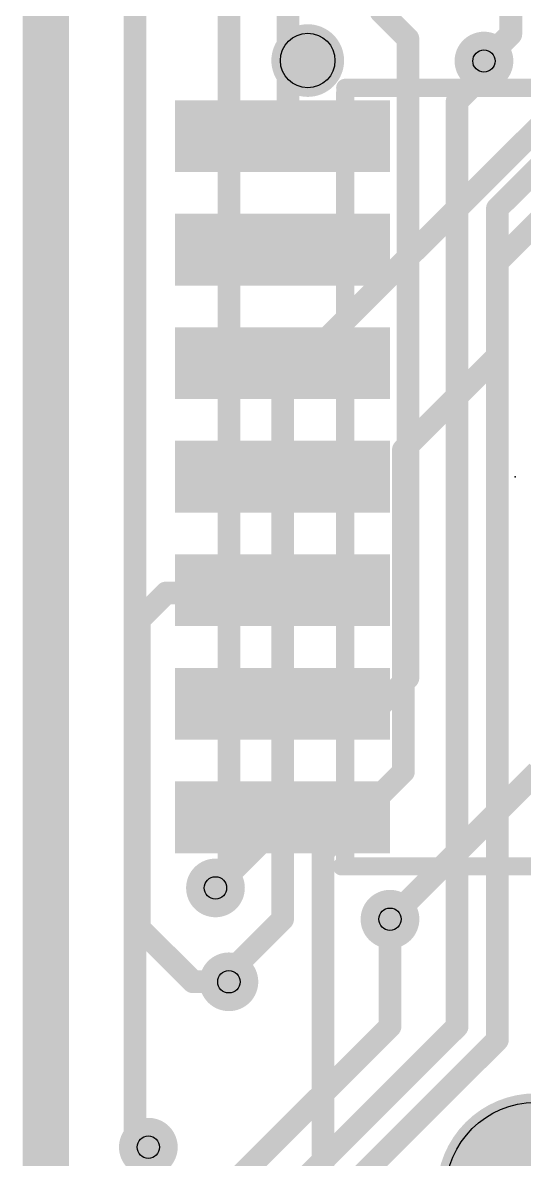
# Model space of a CAD drawing. Extents: x 61.5 to 101.4, y 9 to 89.5.
# Drawn here: x 62.2 to 67.8, y 66.91 to 79.63 of the extents above; entities that cross this region are included whole.
import ezdxf

# ---------------------------------------------------------------- set-up
doc = ezdxf.new("R2010")
doc.units = 0
for name, color, linetype in [('1', 22, 'CONTINUOUS'), ('16', 175, 'CONTINUOUS'), ('18', 82, 'CONTINUOUS'), ('20', 7, 'CONTINUOUS'), ('21', 253, 'CONTINUOUS'), ('22', 253, 'CONTINUOUS'), ('24', 7, 'CONTINUOUS'), ('29', 253, 'CONTINUOUS'), ('30', 253, 'CONTINUOUS'), ('32', 253, 'CONTINUOUS'), ('44', 253, 'CONTINUOUS'), ('52', 253, 'CONTINUOUS')]:
    doc.layers.add(name, color=color, linetype=linetype)

# ---------------------------------------------------------------- blocks, each defined once
blk = doc.blocks.new('RECT')
blk.add_solid([(-0.5, -0.5), (0.5, -0.5), (-0.5, 0.5), (0.5, 0.5)])
blk = doc.blocks.new('ROUNDV')
at = {"const_width": 0.5}
blk.add_lwpolyline([(0, -0.25, 1), (0, 0.25, 1), (0, -0.25)], format="xyb", dxfattribs=at)

msp = doc.modelspace()

# ---------------------------------------------------------------- linework, layer by layer
at = {"layer": '1', "const_width": 0.254}
for points in [[(67.65, 83.4), (67.65, 79.5)], [(63.45, 81.95), (63.45, 71.7)], [(64.5, 81.65), (64.5, 70.1)], [(67.65, 79.5), (67.35, 79.2)], [(68.8, 79.3), (66.9, 77.4)], [(68.55, 78), (67.5, 76.95)], [(66.9, 77.4), (65.1, 75.6)], [(67.5, 76.95), (67.5, 75.9)], [(67.5, 75.9), (66.45, 74.85)], [(65.1, 75.6), (65.1, 69.6)], [(66.45, 74.85), (66.45, 71.25)], [(63.45, 71.7), (63.45, 67.2)], [(66.45, 71.25), (65.55, 70.35)], [(66.3, 69.6), (67.95, 71.25)], [(65.55, 70.35), (65.55, 69.75)], [(64.5, 70.1), (64.35, 69.95)], [(65.55, 69.75), (65.55, 68.85)], [(65.1, 69.6), (64.5, 69)], [(64.5, 69), (64.5, 68.9)], [(65.55, 68.85), (65.55, 66.75)], [(63.45, 67.2), (63.6, 67.05)]]:
    msp.add_lwpolyline(points, dxfattribs=at)
at = {"layer": '1', "const_width": 0.127}
for points in [[(67.6949, 79.4551, 1), (67.6051, 79.5449)], [(67.5865, 79.5, 1), (67.7135, 79.5)], [(67.3051, 79.2449, 1), (67.3949, 79.1551)], [(66.8551, 77.4449, 1), (66.9449, 77.3551)], [(66.9449, 77.3551, 1), (66.8551, 77.4449)], [(67.5635, 76.95, 1), (67.4365, 76.95)], [(67.4551, 76.9949, 1), (67.5449, 76.9051)], [(67.4365, 75.9, 1), (67.5635, 75.9)], [(67.5449, 75.8551, 1), (67.4551, 75.9449)], [(65.1635, 75.6, 1), (65.0365, 75.6)], [(65.0551, 75.6449, 1), (65.1449, 75.5551)], [(66.5135, 74.85, 1), (66.3865, 74.85)], [(66.4051, 74.8949, 1), (66.4949, 74.8051)], [(63.5135, 71.7, 1), (63.3865, 71.7)], [(63.3865, 71.7, 1), (63.5135, 71.7)], [(66.4949, 71.2051, 1), (66.4051, 71.2949)], [(66.3865, 71.25, 1), (66.5135, 71.25)], [(65.6135, 70.35, 1), (65.4865, 70.35)], [(65.5051, 70.3949, 1), (65.5949, 70.3051)], [(64.5449, 70.0551, 1), (64.4551, 70.1449)], [(64.3051, 69.9949, 1), (64.3949, 69.9051)], [(64.4365, 70.1, 1), (64.5635, 70.1)], [(65.6135, 69.75, 1), (65.4865, 69.75)], [(65.4865, 69.75, 1), (65.6135, 69.75)], [(65.1449, 69.5551, 1), (65.0551, 69.6449)], [(66.2551, 69.6449, 1), (66.3449, 69.5551)], [(65.0365, 69.6, 1), (65.1635, 69.6)], [(64.5635, 69, 1), (64.4365, 69)], [(64.4551, 69.0449, 1), (64.5449, 68.9551)], [(64.4365, 68.9, 1), (64.5635, 68.9)], [(65.6135, 68.85, 1), (65.4865, 68.85)], [(65.4865, 68.85, 1), (65.6135, 68.85)], [(63.4949, 67.2449, 1), (63.4051, 67.1551)], [(63.3865, 67.2, 1), (63.5135, 67.2)], [(63.5551, 67.0051, 1), (63.6449, 67.0949)]]:
    msp.add_lwpolyline(points, format="xyb", dxfattribs=at)
at = {"layer": '16', "const_width": 0.254}
for points in [[(66.2, 83.4), (66.2, 79.75)], [(65.16, 78.3), (65.16, 80.04)], [(66.2, 79.75), (66.45, 79.5)], [(66.5, 79.45), (66.45, 79.5)], [(66.5, 78.6), (66.5, 79.45)], [(67.35, 79.2), (67.35, 79.05)], [(67.35, 79.05), (67.05, 78.75)], [(67.05, 78.75), (67.05, 72.75)], [(66.5, 72.35), (66.5, 78.6)], [(65.16, 78.3), (65.1, 78.36)], [(67.5, 77.55), (68.31, 78.36)], [(67.5, 77.25), (67.5, 77.55)], [(67.5, 77.25), (67.5, 69)], [(63.5, 72.95), (63.8, 73.25)], [(63.8, 73.25), (65, 73.25)], [(65, 73.25), (65.07, 73.25)], [(65.07, 73.25), (65.1, 73.28)], [(63.5, 69.5), (63.5, 72.95)], [(67.05, 72.75), (67.05, 69.3)], [(66.5, 72.35), (66.5, 72.3)], [(66.5, 72.3), (66.21, 72.01)], [(65.1, 72.01), (66.21, 72.01)], [(65.1, 70.7), (64.35, 69.95)], [(65.1, 70.74), (65.1, 70.7)], [(66.3, 69.6), (66.3, 68.4)], [(64.1, 68.9), (63.5, 69.5)], [(67.05, 69.3), (67.05, 68.4)], [(67.5, 69), (67.5, 68.25)], [(64.5, 68.9), (64.1, 68.9)], [(66.3, 68.4), (64.05, 66.15)], [(67.05, 68.4), (64.5, 65.85)], [(67.5, 68.25), (64.95, 65.7)], [(63.6, 67.05), (63.6, 32.1)]]:
    msp.add_lwpolyline(points, dxfattribs=at)
at = {"layer": '16', "const_width": 0.127}
for points in [[(66.1365, 79.75, 1), (66.2635, 79.75)], [(66.4949, 79.5449, 1), (66.4051, 79.4551)], [(66.4051, 79.4551, 1), (66.4949, 79.5449)], [(66.5635, 79.45, 1), (66.4365, 79.45)], [(66.4551, 79.4051, 1), (66.5449, 79.4949)], [(67.4135, 79.2, 1), (67.2865, 79.2)], [(67.2865, 79.05, 1), (67.4135, 79.05)], [(67.3949, 79.0051, 1), (67.3051, 79.0949)], [(67.1135, 78.75, 1), (66.9865, 78.75)], [(67.0051, 78.7949, 1), (67.0949, 78.7051)], [(66.5635, 78.6, 1), (66.4365, 78.6)], [(66.4365, 78.6, 1), (66.5635, 78.6)], [(65.1449, 78.4049, 1), (65.0551, 78.3151)], [(65.0965, 78.3, 1), (65.2235, 78.3)], [(65.1151, 78.2551, 1), (65.2049, 78.3449)], [(67.5635, 77.55, 1), (67.4365, 77.55)], [(67.4551, 77.5949, 1), (67.5449, 77.5051)], [(67.5635, 77.25, 1), (67.4365, 77.25)], [(67.4365, 77.25, 1), (67.5635, 77.25)], [(63.8, 73.3135, 1), (63.8, 73.1865)], [(63.8449, 73.2051, 1), (63.7551, 73.2949)], [(65, 73.3135, 1), (65, 73.1865)], [(65, 73.1865, 1), (65, 73.3135)], [(65.1449, 73.2351, 1), (65.0551, 73.3249)], [(65.07, 73.1865, 1), (65.07, 73.3135)], [(65.0251, 73.2949, 1), (65.1149, 73.2051)], [(63.5635, 72.95, 1), (63.4365, 72.95)], [(63.4551, 72.9949, 1), (63.5449, 72.9051)], [(67.1135, 72.75, 1), (66.9865, 72.75)], [(66.9865, 72.75, 1), (67.1135, 72.75)], [(66.5635, 72.35, 1), (66.4365, 72.35)], [(66.4365, 72.35, 1), (66.5635, 72.35)], [(66.4365, 72.3, 1), (66.5635, 72.3)], [(66.5449, 72.2551, 1), (66.4551, 72.3449)], [(65.1, 72.0735, 1), (65.1, 71.9465)], [(66.1651, 72.0549, 1), (66.2549, 71.9651)], [(66.21, 71.9465, 1), (66.21, 72.0735)], [(65.1635, 70.74, 1), (65.0365, 70.74)], [(65.1449, 70.6551, 1), (65.0551, 70.7449)], [(65.0365, 70.7, 1), (65.1635, 70.7)], [(64.3051, 69.9949, 1), (64.3949, 69.9051)], [(66.3635, 69.6, 1), (66.2365, 69.6)], [(63.5449, 69.5449, 1), (63.4551, 69.4551)], [(63.4365, 69.5, 1), (63.5635, 69.5)], [(67.1135, 69.3, 1), (66.9865, 69.3)], [(66.9865, 69.3, 1), (67.1135, 69.3)], [(67.5635, 69, 1), (67.4365, 69)], [(67.4365, 69, 1), (67.5635, 69)], [(64.1, 68.9635, 1), (64.1, 68.8365)], [(64.0551, 68.8551, 1), (64.1449, 68.9449)], [(64.5, 68.8365, 1), (64.5, 68.9635)], [(66.2365, 68.4, 1), (66.3635, 68.4)], [(66.3449, 68.3551, 1), (66.2551, 68.4449)], [(66.9865, 68.4, 1), (67.1135, 68.4)], [(67.0949, 68.3551, 1), (67.0051, 68.4449)], [(67.4365, 68.25, 1), (67.5635, 68.25)], [(67.5449, 68.2051, 1), (67.4551, 68.2949)], [(63.6635, 67.05, 1), (63.5365, 67.05)]]:
    msp.add_lwpolyline(points, format="xyb", dxfattribs=at)
at = {"layer": '20', "const_width": 0.4064}
msp.add_lwpolyline([(62.4, 9.25), (62.4, 89.25)], dxfattribs=at)
at = {"layer": '20'}
for centre, radius in [((65.3807, 79.2053), 0.3048), ((67.925, 66.55), 1)]:
    msp.add_circle(centre, radius, dxfattribs=at)
at = {"layer": '21', "const_width": 0.127}
msp.add_lwpolyline([(62.65, 9.25), (62.65, 89.25)], dxfattribs=at)
at = {"layer": '22', "const_width": 0.2032}
for points in [[(69.1, 78.9001), (65.8, 78.9001)], [(65.7613, 70.1908), (69.0613, 70.1908)]]:
    msp.add_lwpolyline(points, dxfattribs=at)
at = {"layer": '22', "const_width": 0.1016}
for points in [[(65.8, 78.9509, 1), (65.8, 78.8493)], [(65.7613, 70.2416, 1), (65.7613, 70.14)]]:
    msp.add_lwpolyline(points, format="xyb", dxfattribs=at)
at = {"layer": '24'}
msp.add_point((67.7, 74.55), dxfattribs=at)
at = {"layer": '29'}
for points, const_width in [([(65.3807, 79.0021, 1), (65.3807, 79.4085, 1), (65.3807, 79.0021)], 0.4064), ([(67.925, 65.9992, 1), (67.925, 67.1008, 1), (67.925, 65.9992)], 1.1016)]:
    msp.add_lwpolyline(points, format="xyb", dxfattribs=dict(at, const_width=const_width))
at = {"layer": '30'}
for points, const_width in [([(65.3807, 79.0021, 1), (65.3807, 79.4085, 1), (65.3807, 79.0021)], 0.4064), ([(67.925, 65.9992, 1), (67.925, 67.1008, 1), (67.925, 65.9992)], 1.1016)]:
    msp.add_lwpolyline(points, format="xyb", dxfattribs=dict(at, const_width=const_width))
at = {"layer": '44'}
for centre in [(67.35, 79.2), (64.35, 69.95), (66.3, 69.6), (64.5, 68.9), (63.6, 67.05)]:
    msp.add_circle(centre, 0.125, dxfattribs=at)
at = {"layer": '52', "const_width": 0.2032}
msp.add_lwpolyline([(65.8, 78.855), (65.8, 70.245)], dxfattribs=at)
at = {"layer": '52', "const_width": 0.1016}
for points in [[(65.8508, 78.855, 1), (65.7492, 78.855)], [(65.7492, 70.245, 1), (65.8508, 70.245)]]:
    msp.add_lwpolyline(points, format="xyb", dxfattribs=at)

# ---------------------------------------------------------------- block references
at = {"layer": '16', "xscale": 0.6, "yscale": 2.2, "rotation": 270}
for p in [(65.1, 78.36), (65.1, 77.09), (65.1, 75.82), (65.1, 74.55), (65.1, 73.28), (65.1, 72.01), (65.1, 70.74)]:
    msp.add_blockref('RECT', p, dxfattribs=at)
at = {"layer": '18', "xscale": 0.6564, "yscale": 0.6564}
for p in [(67.35, 79.2), (67.35, 79.2), (64.35, 69.95), (64.35, 69.95), (66.3, 69.6), (66.3, 69.6), (64.5, 68.9), (64.5, 68.9), (63.6, 67.05), (63.6, 67.05)]:
    msp.add_blockref('ROUNDV', p, dxfattribs=at)
at = {"layer": '30', "xscale": 0.8032, "yscale": 2.4032, "rotation": 270}
for p in [(65.1, 78.36), (65.1, 77.09), (65.1, 75.82), (65.1, 74.55), (65.1, 73.28), (65.1, 72.01), (65.1, 70.74)]:
    msp.add_blockref('RECT', p, dxfattribs=at)
at = {"layer": '32', "xscale": 0.6, "yscale": 2.2, "rotation": 270}
for p in [(65.1, 78.36), (65.1, 77.09), (65.1, 75.82), (65.1, 74.55), (65.1, 73.28), (65.1, 72.01), (65.1, 70.74)]:
    msp.add_blockref('RECT', p, dxfattribs=at)
at = {"layer": '52', "xscale": 0.4902, "yscale": 1.1001, "rotation": 270}
for p in [(65.15, 78.36), (65.15, 77.09), (65.15, 75.82), (65.15, 74.55), (65.15, 73.28), (65.15, 72.01), (65.15, 70.74)]:
    msp.add_blockref('RECT', p, dxfattribs=at)

doc.saveas('drawing.dxf')
